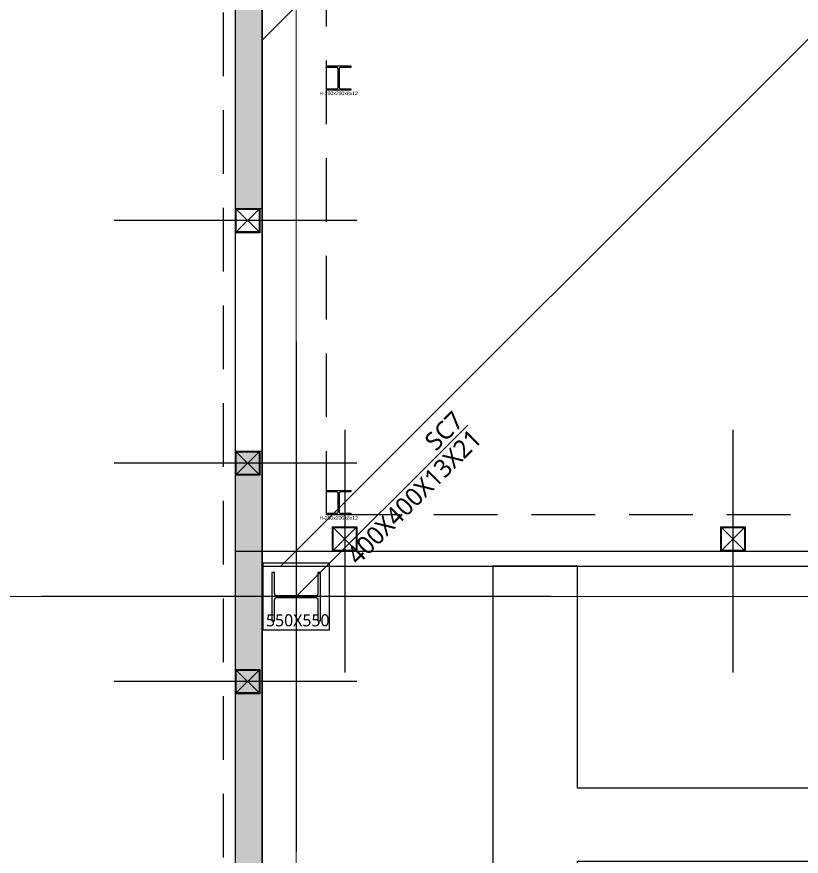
# Model space of a CAD drawing. Header units: millimetres. Extents: x -17369 to 294000, y -718917 to 220315.
# Drawn here: x 43847 to 50313, y 57103 to 64023 of the extents above; entities that cross this region are included whole.
import ezdxf
from ezdxf.enums import TextEntityAlignment as Align

# ---------------------------------------------------------------- set-up
doc = ezdxf.new("R2010")
doc.units = ezdxf.units.MM
doc.header["$LTSCALE"] = 350
for name, pattern in [('CEN', [62, 60, -1, 0, -1]), ('H12', [3, 2, -1]), ('HID', [2.3, 1.5, -0.8]), ('X-200-S-COL$0$CEN', [62, 60, -1, 0, -1]), ('X-200-S-COL$0$HID', [2.3, 1.5, -0.8])]:
    doc.linetypes.add(name, pattern=pattern)
doc.layers.get('Defpoints').update_dxf_attribs({"color": 181})
for name, color, linetype in [('0-THK300 RC SFRC SLAB영역', 2, 'H12'), ('0_RC-SLAB', 7, 'Continuous'), ('A-ELE7', 7, 'Continuous'), ('CEN', 1, 'CEN'), ('H-Col', 2, 'Continuous'), ('PD', 6, 'Continuous'), ('PERI-OUT', 9, 'Continuous'), ('Sol', 253, 'Continuous'), ('X-200-S-COL$0$Cen', 1, 'X-200-S-COL$0$CEN'), ('X-200-S-COL$0$CenA', 13, 'X-200-S-COL$0$CEN'), ('X-200-S-COL$0$CenB', 5, 'X-200-S-COL$0$CEN'), ('X-200-S-COL$0$H-Col', 3, 'Continuous'), ('X-200-S-COL$0$STUD', 4, 'Continuous')]:
    doc.layers.add(name, color=color, linetype=linetype)
for name, color, linetype, plot in [('A-ANPLT', 171, 'Continuous', False), ('X-200-S-COL$0$Defpoint', 171, 'Continuous', False), ('X-200-S-COL$0$P-Line', 144, 'Continuous', False), ('X-200-S-COL$0$PERI-OUT', 17, 'Continuous', False), ('X-200-S-COL$0$S-NAME', 144, 'Continuous', False)]:
    doc.layers.add(name, color=color, linetype=linetype, plot=plot)
doc.styles.add('Arial', font='arial.ttf')
doc.styles.add('X-200-S-COL$0$맑은고딕', font='malgun.ttf')
doc.styles.add('맑은고딕', font='malgun.ttf')

# ---------------------------------------------------------------- blocks, each defined once
blk = doc.blocks.new('X-200-S-COL$0$1F GRID_231010')
at = {"layer": 'X-200-S-COL$0$Cen', "lineweight": 0}
blk.add_line((-13300, -57900), (-13300, -123050), dxfattribs=at)
at = {"layer": 'X-200-S-COL$0$CenA', "lineweight": 0}
blk.add_line((19400, -98200), (-22950, -98200), dxfattribs=at)
blk = doc.blocks.new('X-200-S-COL$0$H-400x400x13x21')
at = {"color": 0}
blk.add_lwpolyline([(200, -200), (200, -179), (28.5, -179, -0.414214), (6.5, -157), (6.5, 157, -0.414214), (28.5, 179), (200, 179), (200, 200), (-200, 200), (-200, 179), (-28.5, 179, -0.414214), (-6.5, 157), (-6.5, -157, -0.414214), (-28.5, -179), (-200, -179), (-200, -200)], format="xyb", close=True, dxfattribs=at)
blk = doc.blocks.new('X-200-S-COL$0$1F COLUMN_231010')
at = {"layer": 'X-200-S-COL$0$H-Col', "color": 0, "rotation": 90}
blk.add_blockref('X-200-S-COL$0$H-400x400x13x21', (46150, 59242.6), dxfattribs=at)
blk = doc.blocks.new('X-200-S-COL$0$S-NAME')
at = {"layer": 'X-200-S-COL$0$S-NAME', "color": 0}
blk.add_line((0, 0), (1999.9, 0), dxfattribs=at)
at = {"layer": 'X-200-S-COL$0$S-NAME', "color": 0, "style": 'X-200-S-COL$0$맑은고딕'}
for p in [(1999.9, 105), (1999.9, -104.8)]:
    blk.add_attdef('.', text='', height=150, rotation=359.99494, dxfattribs=at).set_placement(p, align=Align.MIDDLE_RIGHT)
blk = doc.blocks.new('X-200-S-COL$0$PERIMITER_231026')
at = {"layer": 'X-200-S-COL$0$PERI-OUT'}
for points in [[(140800, 167342.6), (140800, 171292.6), (177580, 171292.6), (177580, 176342.6), (200030, 179092.6), (224980, 179092.6), (224980, 150942.6), (222400, 150942.6), (222400, 54231), (217203.3, 49142.6), (207930, 49142.6), (207930, 39142.6), (58950, 39142.6), (58950, 49142.6), (45650, 49142.6), (45650, 98042.6), (39480, 98042.6), (39480, 139942.6), (49950, 139942.6), (49950, 157942.6), (120950, 157942.6), (120950, 169342.6), (135850, 169342.6), (135850, 167342.6)], [(141020, 167122.6), (141020, 171072.6), (177800, 171072.6), (177800, 176147.9), (200043.4, 178872.6), (224760, 178872.6), (224760, 151162.6), (222230, 151162.6), (222230, 54302.5), (217133.9, 49312.6), (207710, 49312.6), (207710, 39362.6), (59170, 39362.6), (59170, 49362.6), (45870, 49362.6), (45870, 98262.6), (39650, 98262.6), (39650, 139722.6), (50170, 139722.6), (50170, 157722.6), (121120, 157722.6), (121125.1, 169172.6), (135680, 169172.6), (135680, 167122.6)]]:
    blk.add_lwpolyline(points, dxfattribs=at)
blk = doc.blocks.new('X-200-S-COL$0$Stud')
at = {"color": 250}
for p, q in [((-94, -94), (94, 94)), ((-94, 94), (94, -94))]:
    blk.add_line(p, q, dxfattribs=at)
blk.add_lwpolyline([(100, -100), (-100, -100), (-100, 100), (100, 100)], close=True)
at = {"color": 6}
blk.add_lwpolyline([(94, -94), (-94, -94), (-94, 94), (94, 94)], close=True, dxfattribs=at)
blk = doc.blocks.new('X-200-S-COL$0$1F STUD_231010')
at = {"layer": 'X-200-S-COL$0$CenB'}
for p, q in [((46650, 62342.6), (44650, 62342.6)), ((46550, 60617.6), (46550, 58617.6)), ((49750, 60617.6), (49750, 58617.6)), ((46650, 60342.6), (44650, 60342.6)), ((46650, 58542.6), (44650, 58542.6))]:
    blk.add_line(p, q, dxfattribs=at)
at = {"layer": 'X-200-S-COL$0$STUD'}
for p in [(45750, 62342.6), (45750, 60342.6), (45750, 58542.6)]:
    blk.add_blockref('X-200-S-COL$0$Stud', p, dxfattribs=at)
at = {"layer": 'X-200-S-COL$0$STUD', "rotation": 90}
for p in [(46550, 59717.6), (49750, 59717.6)]:
    blk.add_blockref('X-200-S-COL$0$Stud', p, dxfattribs=at)
blk = doc.blocks.new('H-200x200x8x12')
at = {"layer": 'A-ANPLT'}
for p, q in [((-5, 0), (5, 0)), ((0, 5), (0, -5))]:
    blk.add_line(p, q, dxfattribs=at)
at = {"layer": 'H-Col'}
blk.add_lwpolyline([(100, -100), (-100, -100), (-100, -88), (-17, -88, 0.414214), (-4, -75), (-4, 75, 0.414214), (-17, 88), (-100, 88), (-100, 100), (100, 100), (100, 88), (17, 88, 0.414214), (4, 75), (4, -75, 0.414214), (17, -88), (100, -88)], format="xyb", close=True, dxfattribs=at)
at = {"layer": 'A-ANPLT', "style": 'Arial'}
blk.add_text('H-200x200x8x12', height=30, dxfattribs=at).set_placement((0, -111.1), align=Align.TOP_CENTER)

msp = doc.modelspace()

# ---------------------------------------------------------------- hatches: boundary and pattern name
at = {"layer": '0-THK300 RC SFRC SLAB영역', "linetype": 'ByBlock'}
h = msp.add_hatch(dxfattribs=at)
h.set_pattern_fill('ANSI31', color=256, scale=1000)
h.paths.add_polyline_path([(45870, 59492.6), (62650, 59492.6), (62650, 69942.6), (45870, 69942.6)])
at = {"layer": 'Sol'}
h = msp.add_hatch(color=256, dxfattribs=at)
h.dxf.hatch_style = 1
h.paths.add_polyline_path([(118570, 39362.6), (116250, 39362.6), (116250, 39142.6), (118570, 39142.6)])
h.paths.add_polyline_path([(174720, 39362.6), (172550, 39362.6), (172550, 39142.6), (174720, 39142.6)])
h.paths.add_polyline_path([(170450, 39362.6), (170450, 39142.6), (171450, 39142.6), (171450, 39362.6)])
h.paths.add_polyline_path([(163550, 39362.6), (163550, 39142.6), (165450, 39142.6), (165450, 39362.6)])
h.paths.add_polyline_path([(162450, 39142.6), (162450, 39362.6), (129130, 39362.6), (129130, 39142.6)])
h.paths.add_polyline_path([(73450, 39362.6), (73450, 39142.6), (115150, 39142.6), (115150, 39362.6)])
h.paths.add_polyline_path([(56150, 49362.6), (56150, 49142.6), (57350, 49142.6), (57350, 49362.6)])
h.paths.add_polyline_path([(45870, 60442.6), (45650, 60442.6), (45650, 49142.6), (52150, 49142.6), (52150, 49362.6), (45870, 49362.6)])
h.paths.add_polyline_path([(45870, 71042.6), (45650, 71042.6), (45650, 62442.6), (45870, 62442.6)])
h.paths.add_polyline_path([(45870, 79642.6), (45650, 79642.6), (45650, 76042.6), (45870, 76042.6)])
h.paths.add_polyline_path([(44800, 98262.6), (44800, 98042.6), (45650, 98042.6), (45650, 80742.6), (45870, 80742.6), (45870, 98262.6)])
h.paths.add_polyline_path([(45800, 139942.6), (45800, 139722.6), (46500, 139722.6), (46500, 139942.6)])
h.paths.add_polyline_path([(40800, 139722.6), (40800, 139942.6), (39480, 139942.6), (39480, 98042.6), (40800, 98042.6), (40800, 98262.6), (39650, 98262.6), (39650, 139722.6)])
h.paths.add_polyline_path([(50170, 145142.6), (49950, 145142.6), (49950, 139942.6), (47600, 139942.6), (47600, 139722.6), (50170, 139722.6)])
h.paths.add_polyline_path([(50170, 147842.6), (49950, 147842.6), (49950, 146942.6), (50170, 146942.6)])
h.paths.add_polyline_path([(50170, 155042.6), (49950, 155042.6), (49950, 148742.6), (50170, 148742.6)])
h.paths.add_polyline_path([(67250, 157722.6), (67250, 157942.6), (49950, 157942.6), (49950, 156842.6), (50170, 156842.6), (50170, 157722.6)])
h.paths.add_polyline_path([(109850, 157722.6), (109850, 157942.6), (68350, 157942.6), (68350, 157722.6)])
h.paths.add_polyline_path([(135680, 167122.6), (136250, 167122.6), (136250, 167342.6), (135850, 167342.6), (135850, 169342.6), (120950, 169342.6), (120950, 166167.6), (121120, 166167.6), (121120, 169172.6), (135680, 169172.6)])
h.paths.add_polyline_path([(137850, 167342.6), (137350, 167342.6), (137350, 167122.6), (137850, 167122.6)])
h.paths.add_polyline_path([(177800, 171942.6), (177580, 171942.6), (177580, 171292.6), (140800, 171292.6), (140800, 167342.6), (140350, 167342.6), (140350, 167122.6), (141020, 167122.6), (141020, 171072.6), (177800, 171072.6)])
h.paths.add_polyline_path([(224760, 177842.6), (224980, 177842.6), (224980, 179092.6), (200030, 179092.6), (177580, 176342.6), (177580, 175342.6), (177800, 175342.6), (177800, 176147.9), (200043.4, 178872.6), (224760, 178872.6)])
h.paths.add_polyline_path([(207930, 45742.6), (207710, 45742.6), (207710, 39362.6), (185280, 39362.6), (185280, 39142.6), (207930, 39142.6)])
h.paths.add_polyline_path([(208030, 49142.6), (208030, 49312.6), (207710, 49312.6), (207710, 46842.6), (207930, 46842.6), (207930, 49142.6)])
h.paths.add_polyline_path([(222400, 64617.6), (222230, 64617.6), (222230, 54302.5), (217133.9, 49312.6), (209130, 49312.6), (209130, 49142.6), (217203.3, 49142.6), (222400, 54231)])
h.paths.add_polyline_path([(222400, 89467.6), (222230, 89467.6), (222230, 66617.6), (222400, 66617.6)])
h.paths.add_polyline_path([(222400, 97617.6), (222230, 97617.6), (222230, 91467.6), (222400, 91467.6)])
h.paths.add_polyline_path([(222400, 107467.6), (222230, 107467.6), (222230, 100417.6), (222400, 100417.6)])
h.paths.add_polyline_path([(222400, 144167.6), (222230, 144167.6), (222230, 109467.6), (222400, 109467.6)])
h.paths.add_polyline_path([(222230, 145267.6), (222400, 145267.6), (222400, 150942.6), (224980, 150942.6), (224980, 172842.6), (224760, 172842.6), (224760, 151162.6), (222230, 151162.6)])
h.paths.add_polyline_path([(67350, 39362.6), (67350, 39142.6), (69450, 39142.6), (69450, 39362.6)])
h.paths.add_polyline_path([(66250, 39142.6), (66250, 39362.6), (59170, 39362.6), (59170, 49362.6), (58450, 49362.6), (58450, 49142.6), (58950, 49142.6), (58950, 39142.6)])
h.paths.add_polyline_path([(120950, 160967.6), (121120, 160967.6), (121120, 164167.6), (120950, 164167.6)])
h.paths.add_polyline_path([(121120, 159867.6), (120950, 159867.6), (120950, 157942.6), (110950, 157942.6), (110950, 157722.6), (121120, 157722.6)])

# ---------------------------------------------------------------- linework, layer by layer
at = {"layer": '0-THK300 RC SFRC SLAB영역', "linetype": 'ByBlock'}
msp.add_lwpolyline([(45870, 59492.6), (62650, 59492.6), (62650, 69942.6), (45870, 69942.6)], close=True, dxfattribs=at)
at = {"layer": '0_RC-SLAB'}
msp.add_line((45870, 69942.6), (45870, 49362.6), dxfattribs=at)
at = {"layer": '0_RC-SLAB', "color": 4}
for p, q in [((47770, 59492.6), (47770, 49362.6)), ((48470, 59492.6), (47770, 59492.6)), ((48470, 57662.6), (48470, 59492.6)), ((66400, 57662.6), (48470, 57662.6))]:
    msp.add_line(p, q, dxfattribs=at)
at = {"layer": 'A-ELE7', "color": 8, "linetype": 'HID'}
msp.add_lwpolyline([(46400, 69617.6), (62300, 69617.6), (62300, 59917.6), (46400, 59917.6)], close=True, dxfattribs=at)
at = {"layer": 'CEN'}
for p, q in [((46150, 61342.6), (46150, 57142.6)), ((48250, 59242.6), (44050, 59242.6))]:
    msp.add_line(p, q, dxfattribs=at)
at = {"layer": 'PD'}
msp.add_lwpolyline([(45875, 58967.6), (46425, 58967.6), (46425, 59517.6), (45875, 59517.6)], close=True, dxfattribs=at)
at = {"layer": 'PERI-OUT'}
for p, q in [((45870, 49362.6), (45870, 98262.6)), ((45650, 49142.6), (45650, 98042.6)), ((45650, 62442.6), (45870, 62442.6)), ((45650, 60442.6), (45870, 60442.6))]:
    msp.add_line(p, q, dxfattribs=at)
at = {"layer": 'X-200-S-COL$0$Defpoint'}
msp.add_lwpolyline([(47770, 59492.6), (47770, 49362.6), (48470, 49362.6), (48470, 51842.6), (69300, 51842.6), (69300, 52542.6), (48470, 52542.6), (48470, 57062.6), (66400, 57062.6), (66400, 57662.6), (48470, 57662.6), (48470, 59492.6)], close=True, dxfattribs=at)
at = {"layer": 'X-200-S-COL$0$P-Line'}
msp.add_line((45650, 59617.6), (62550, 59617.6), dxfattribs=at)
at = {"layer": 'X-200-S-COL$0$P-Line', "color": 253, "linetype": 'X-200-S-COL$0$HID'}
msp.add_lwpolyline([(222500, 54189), (217244.1, 49042.6), (208030, 49042.6), (208030, 39022.6), (58850, 39022.6), (58850, 49042.6), (45550, 49042.6), (45550, 97942.6), (39380, 97942.6), (39380, 140042.6), (49850, 140042.6), (49850, 158042.6), (120850, 158042.6), (120850, 169442.6), (135950, 169442.6), (135950, 167442.6), (140700, 167442.6), (140700, 171392.6), (177480, 171392.6), (177480, 176431.1), (200023.9, 179192.6), (225080, 179192.6), (225080, 150842.6), (222500, 150842.6)], close=True, dxfattribs=at)

# ---------------------------------------------------------------- block references
at = {"layer": 'H-Col'}
for p in [(46500, 63517.6), (46500, 60017.6)]:
    msp.add_blockref('H-200x200x8x12', p, dxfattribs=at)
at = {"layer": 'X-200-S-COL$0$Cen', "lineweight": 0}
msp.add_blockref('X-200-S-COL$0$1F GRID_231010', (59450, 157442.6), dxfattribs=at)
at = {"layer": 'X-200-S-COL$0$H-Col'}
msp.add_blockref('X-200-S-COL$0$1F COLUMN_231010', (0, 0), dxfattribs=at)
at = {"layer": 'X-200-S-COL$0$PERI-OUT'}
msp.add_blockref('X-200-S-COL$0$PERIMITER_231026', (0, 0), dxfattribs=at)
at = {"layer": 'X-200-S-COL$0$S-NAME'}
ref = msp.add_blockref('X-200-S-COL$0$S-NAME', (46150, 59242.6), dxfattribs=dict(at, rotation=45.00000000000001))
ref.add_attrib('.', '400X400X13X21', dxfattribs={"color": 0, "height": 150, "rotation": 44.99494, "style": 'X-200-S-COL$0$맑은고딕'}).set_placement((47638.2, 60582.6), align=Align.MIDDLE_RIGHT)
ref.add_attrib('.', 'SC7', dxfattribs={"color": 0, "height": 150, "rotation": 44.99494, "style": 'X-200-S-COL$0$맑은고딕'}).set_placement((47489.9, 60731), align=Align.MIDDLE_RIGHT)
at = {"layer": 'X-200-S-COL$0$STUD'}
msp.add_blockref('X-200-S-COL$0$1F STUD_231010', (0, 0), dxfattribs=at)

# ---------------------------------------------------------------- texts
at = {"layer": 'Defpoints', "style": '맑은고딕'}
msp.add_text('550X550', height=100, dxfattribs=at).set_placement((46425, 58967.6), align=Align.BOTTOM_RIGHT)

doc.saveas('drawing.dxf')
